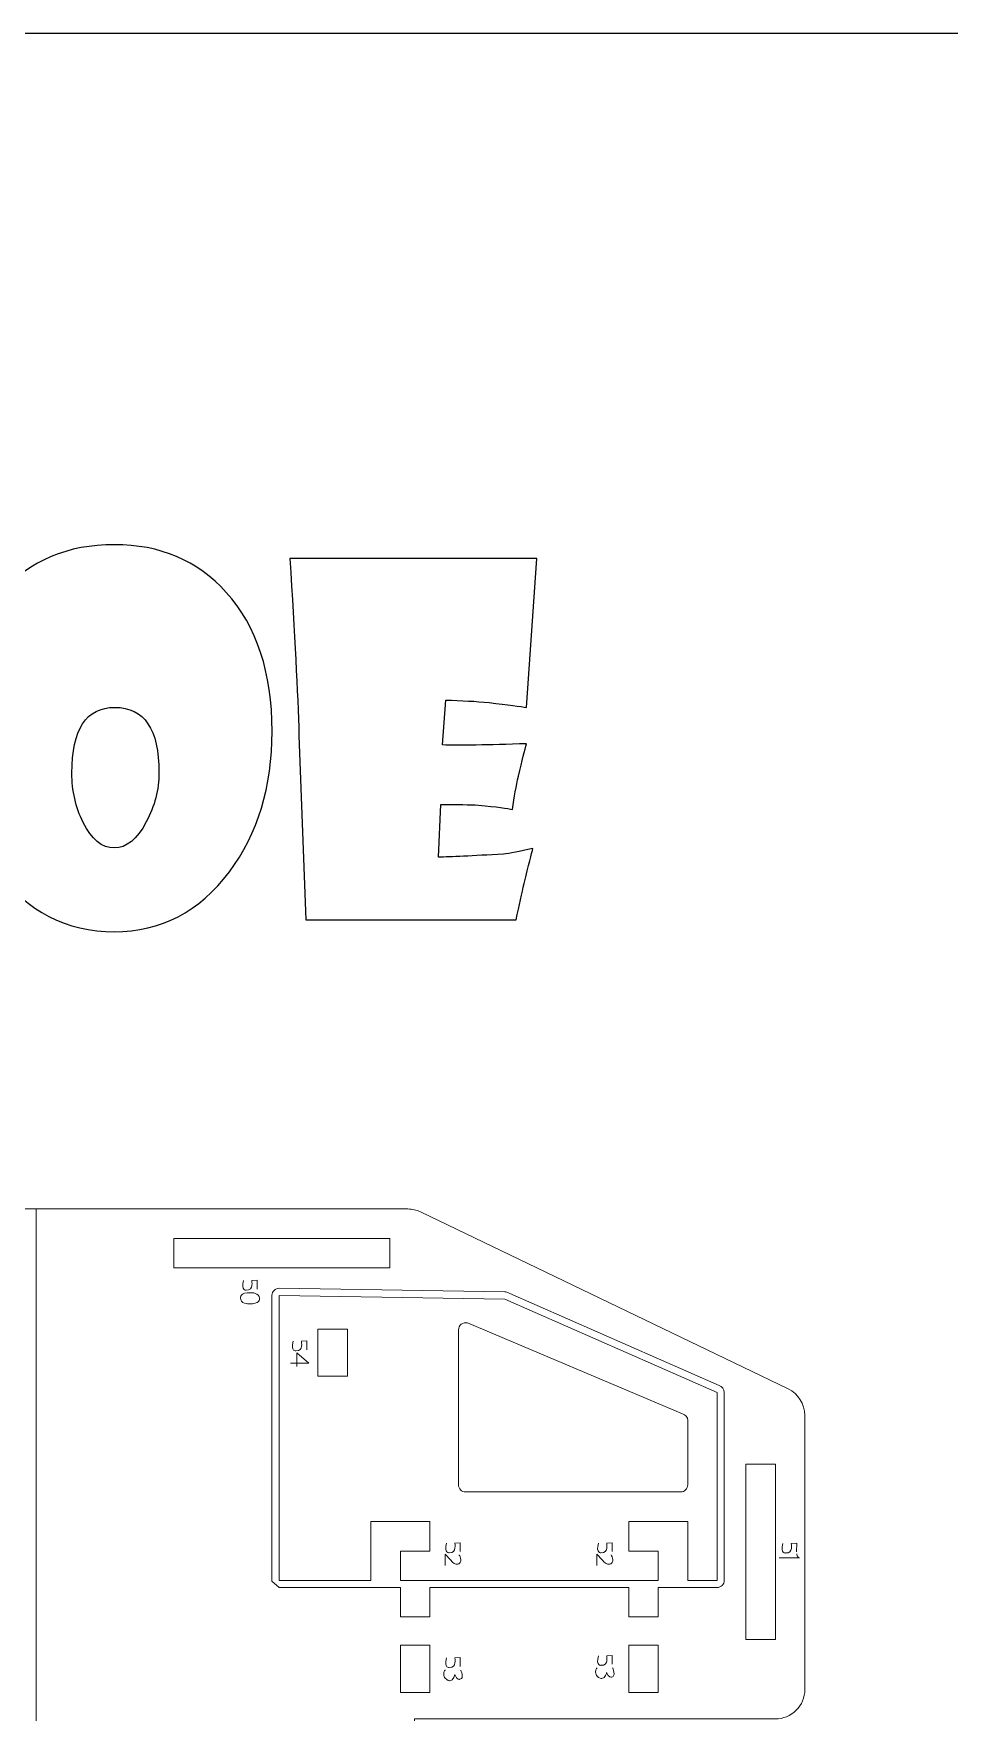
# Model space of a CAD drawing. Header units: centimetres. Extents: x -25 to 25, y -32.5 to 32.5.
# Drawn here: x 6.17 to 15.59, y 15.24 to 32.5 of the extents above; entities that cross this region are included whole.
import ezdxf

# ---------------------------------------------------------------- set-up
doc = ezdxf.new("R2010")
doc.units = ezdxf.units.CM
doc.header["$MEASUREMENT"] = 0
doc.layers.add('Capa 1', color=7, linetype='Continuous')

msp = doc.modelspace()

# ---------------------------------------------------------------- linework, layer by layer
at = {"layer": 'Capa 1', "color": 254}
msp.add_lwpolyline([(-25, -32.5), (25, -32.5), (25, 32.5), (-25, 32.5), (-25, -32.5)], close=True, dxfattribs=at)
at = {"layer": 'Capa 1', "color": 250}
for points, knots in [([(8.62325, 25.32789), (8.62325, 24.75886), (8.47645, 24.27807), (8.18369, 23.8847), (8.18369, 23.8847), (7.87526, 23.47401), (7.48189, 23.26867), (7.0011, 23.26867), (7.0011, 23.26867), (6.5063, 23.26867), (6.10633, 23.47566), (5.80037, 23.88965), (5.80037, 23.88965), (5.51174, 24.27972), (5.36742, 24.75886), (5.36742, 25.32789), (5.36742, 25.32789), (5.36742, 25.93568), (5.52493, 26.41234), (5.83913, 26.75871), (5.83913, 26.75871), (6.13519, 27.08445), (6.52279, 27.24692), (7.0011, 27.24692), (7.0011, 27.24692), (7.472, 27.24692), (7.85547, 27.08363), (8.15236, 26.75623), (8.15236, 26.75623), (8.46656, 26.40822), (8.62325, 25.93238), (8.62325, 25.32789)], [0, 0, 0, 0, 0.11111111, 0.11111111, 0.11111111, 0.11111111, 0.22222222, 0.22222222, 0.22222222, 0.22222222, 0.33333333, 0.33333333, 0.33333333, 0.33333333, 0.44444444, 0.44444444, 0.44444444, 0.44444444, 0.55555556, 0.55555556, 0.55555556, 0.55555556, 0.66666667, 0.66666667, 0.66666667, 0.66666667, 0.77777778, 0.77777778, 0.77777778, 0.77777778, 1, 1, 1, 1]), ([(11.34386, 27.10342), (11.34386, 27.10342), (11.23995, 25.57447), (11.23995, 25.57447), (11.23995, 25.57447), (11.18057, 25.58437), (11.0511, 25.60086), (10.85318, 25.62477), (10.85318, 25.62477), (10.71793, 25.63714), (10.56949, 25.64539), (10.40868, 25.64869), (10.40868, 25.64869), (10.40868, 25.64869), (10.37321, 25.18852), (10.37321, 25.18852), (10.37321, 25.18852), (10.5497, 25.18357), (10.83916, 25.18769), (11.23995, 25.20089), (11.23995, 25.20089), (11.22263, 25.14069), (11.19377, 25.02936), (11.15501, 24.86689), (11.15501, 24.86689), (11.13274, 24.76793), (11.11295, 24.65495), (11.09481, 24.52548), (11.09481, 24.52548), (11.04863, 24.53702), (10.93152, 24.55187), (10.74514, 24.57001), (10.74514, 24.57001), (10.65773, 24.57496), (10.52908, 24.57661), (10.35837, 24.57496), (10.35837, 24.57496), (10.35837, 24.57496), (10.33446, 24.03562), (10.33446, 24.03562), (10.33446, 24.03562), (10.45568, 24.03727), (10.67752, 24.04799), (11.00162, 24.06696), (11.00162, 24.06696), (11.06347, 24.0719), (11.16408, 24.09087), (11.30428, 24.12468), (11.30428, 24.12468), (11.29108, 24.07438), (11.26139, 23.9548), (11.21439, 23.7643), (11.21439, 23.7643), (11.1913, 23.66616), (11.16326, 23.54246), (11.13109, 23.39237), (11.13109, 23.39237), (11.13109, 23.39237), (8.96879, 23.39237), (8.96879, 23.39237), (8.96879, 23.39237), (8.96879, 23.39237), (8.89951, 25.28666), (8.89951, 25.28666), (8.89951, 25.28666), (8.88632, 25.71961), (8.85498, 26.32575), (8.8055, 27.10342), (8.8055, 27.10342), (8.8055, 27.10342), (11.34386, 27.10342), (11.34386, 27.10342)], [0, 0, 0, 0, 0.05263158, 0.05263158, 0.05263158, 0.05263158, 0.10526316, 0.10526316, 0.10526316, 0.10526316, 0.15789474, 0.15789474, 0.15789474, 0.15789474, 0.21052632, 0.21052632, 0.21052632, 0.21052632, 0.26315789, 0.26315789, 0.26315789, 0.26315789, 0.31578947, 0.31578947, 0.31578947, 0.31578947, 0.36842105, 0.36842105, 0.36842105, 0.36842105, 0.42105263, 0.42105263, 0.42105263, 0.42105263, 0.47368421, 0.47368421, 0.47368421, 0.47368421, 0.52631579, 0.52631579, 0.52631579, 0.52631579, 0.57894737, 0.57894737, 0.57894737, 0.57894737, 0.63157895, 0.63157895, 0.63157895, 0.63157895, 0.68421053, 0.68421053, 0.68421053, 0.68421053, 0.73684211, 0.73684211, 0.73684211, 0.73684211, 0.78947368, 0.78947368, 0.78947368, 0.78947368, 0.84210526, 0.84210526, 0.84210526, 0.84210526, 0.89473684, 0.89473684, 0.89473684, 0.89473684, 1, 1, 1, 1]), ([(7.46045, 24.90318), (7.46045, 25.35098), (7.30953, 25.57447), (7.00688, 25.57447), (7.00688, 25.57447), (6.71247, 25.57447), (6.56485, 25.34933), (6.56485, 24.89823), (6.56485, 24.89823), (6.56485, 24.71763), (6.60361, 24.54939), (6.68113, 24.3927), (6.68113, 24.3927), (6.76772, 24.21705), (6.87493, 24.12963), (7.00193, 24.12963), (7.00193, 24.12963), (7.12563, 24.12963), (7.23531, 24.2187), (7.33015, 24.39765), (7.33015, 24.39765), (7.41674, 24.56011), (7.46045, 24.72917), (7.46045, 24.90318)], [0, 0, 0, 0, 0.14285714, 0.14285714, 0.14285714, 0.14285714, 0.28571429, 0.28571429, 0.28571429, 0.28571429, 0.42857143, 0.42857143, 0.42857143, 0.42857143, 0.57142857, 0.57142857, 0.57142857, 0.57142857, 0.71428571, 0.71428571, 0.71428571, 0.71428571, 1, 1, 1, 1])]:
    msp.add_open_spline(points, degree=3, knots=knots, dxfattribs=at)
at = {"layer": 'Capa 1', "color": 250, "lineweight": 9}
for points, knots in [([(2.30968, 11.96596), (2.30968, 11.96596), (2.30968, 15.17794), (2.30968, 15.17794), (2.30968, 15.17794), (2.30968, 15.17794), (-1.4002, 15.17794), (-1.4002, 15.17794), (-1.4002, 15.17794), (-1.48051, 15.17788), (-1.55755, 15.20974), (-1.61438, 15.26651), (-1.61438, 15.26651), (-1.67121, 15.32326), (-1.70314, 15.40062), (-1.70319, 15.48095), (-1.70319, 15.48095), (-1.70319, 15.48095), (-1.70319, 18.29805), (-1.70319, 18.29805), (-1.70319, 18.29805), (-1.70322, 18.41443), (-1.63644, 18.5206), (-1.53158, 18.5711), (-1.53158, 18.5711), (-1.53158, 18.5711), (2.24739, 20.38934), (2.24739, 20.38934), (2.24739, 20.38934), (2.28838, 20.40906), (2.33329, 20.4193), (2.37877, 20.4193), (2.37877, 20.4193), (2.37877, 20.4193), (6.1981, 20.4193), (6.1981, 20.4193)], [0, 0, 0, 0, 0.1, 0.1, 0.1, 0.1, 0.2, 0.2, 0.2, 0.2, 0.3, 0.3, 0.3, 0.3, 0.4, 0.4, 0.4, 0.4, 0.5, 0.5, 0.5, 0.5, 0.6, 0.6, 0.6, 0.6, 0.7, 0.7, 0.7, 0.7, 0.8, 0.8, 0.8, 0.8, 1, 1, 1, 1]), ([(10.08652, 11.96596), (10.08652, 11.96596), (10.08652, 15.17794), (10.08652, 15.17794), (10.08652, 15.17794), (10.08652, 15.17794), (13.7964, 15.17794), (13.7964, 15.17794), (13.7964, 15.17794), (13.87671, 15.17788), (13.95375, 15.20974), (14.01058, 15.26651), (14.01058, 15.26651), (14.06741, 15.32326), (14.09934, 15.40062), (14.09939, 15.48095), (14.09939, 15.48095), (14.09939, 15.48095), (14.09939, 18.29805), (14.09939, 18.29805), (14.09939, 18.29805), (14.09942, 18.41443), (14.03264, 18.5206), (13.92778, 18.5711), (13.92778, 18.5711), (13.92778, 18.5711), (10.14881, 20.38934), (10.14881, 20.38934), (10.14881, 20.38934), (10.10782, 20.40906), (10.06291, 20.4193), (10.01743, 20.4193), (10.01743, 20.4193), (10.01743, 20.4193), (6.1981, 20.4193), (6.1981, 20.4193), (6.1981, 20.4193), (6.1981, 20.4193), (6.1981, 13.78394), (6.1981, 13.78394), (6.1981, 13.78394), (7.70282, 13.69111), (8.87538, 12.44644), (8.87454, 10.93888), (8.87454, 10.93888), (8.87454, 10.93888), (8.87454, 7.73401), (8.87454, 7.73401), (8.87454, 7.73401), (8.87454, 7.73401), (10.08652, 7.73401), (10.08652, 7.73401), (10.08652, 7.73401), (10.08652, 7.73401), (10.08652, 9.94601), (10.08652, 9.94601)], [0, 0, 0, 0, 0.06666667, 0.06666667, 0.06666667, 0.06666667, 0.13333333, 0.13333333, 0.13333333, 0.13333333, 0.2, 0.2, 0.2, 0.2, 0.26666667, 0.26666667, 0.26666667, 0.26666667, 0.33333333, 0.33333333, 0.33333333, 0.33333333, 0.4, 0.4, 0.4, 0.4, 0.46666667, 0.46666667, 0.46666667, 0.46666667, 0.53333333, 0.53333333, 0.53333333, 0.53333333, 0.6, 0.6, 0.6, 0.6, 0.66666667, 0.66666667, 0.66666667, 0.66666667, 0.73333333, 0.73333333, 0.73333333, 0.73333333, 0.8, 0.8, 0.8, 0.8, 0.86666667, 0.86666667, 0.86666667, 0.86666667, 1, 1, 1, 1]), ([(9.83403, 20.11631), (9.83403, 20.11631), (7.61207, 20.11631), (7.61207, 20.11631), (7.61207, 20.11631), (7.61207, 20.11631), (7.61207, 19.81333), (7.61207, 19.81333), (7.61207, 19.81333), (7.61207, 19.81333), (9.83403, 19.81333), (9.83403, 19.81333), (9.83403, 19.81333), (9.83403, 19.81333), (9.83403, 20.11631), (9.83403, 20.11631)], [0, 0, 0, 0, 0.2, 0.2, 0.2, 0.2, 0.4, 0.4, 0.4, 0.4, 0.6, 0.6, 0.6, 0.6, 1, 1, 1, 1]), ([(10.24528, 16.52899), (10.24528, 16.52899), (10.24528, 16.22598), (10.24528, 16.22598), (10.24528, 16.22598), (10.24528, 16.22598), (9.94227, 16.22598), (9.94227, 16.22598), (9.94227, 16.22598), (9.94227, 16.22598), (9.94227, 16.52899), (9.94227, 16.52899), (9.94227, 16.52899), (9.94227, 16.52899), (8.69441, 16.52899), (8.69441, 16.52899), (8.69441, 16.52899), (8.69441, 16.52899), (8.62205, 16.59438), (8.62205, 16.59438), (8.62205, 16.59438), (8.62205, 16.59438), (8.62205, 19.5315), (8.62205, 19.5315), (8.62205, 19.5315), (8.62205, 19.55076), (8.62991, 19.56945), (8.64332, 19.58289), (8.64332, 19.58289), (8.65671, 19.59629), (8.67552, 19.60419), (8.69479, 19.60419), (8.69479, 19.60419), (8.69479, 19.60419), (11.0159, 19.56781), (11.0159, 19.56781), (11.0159, 19.56781), (11.02227, 19.56781), (11.02859, 19.56696), (11.03475, 19.56535), (11.03475, 19.56535), (11.03475, 19.56535), (13.21741, 18.60384), (13.21741, 18.60384), (13.21741, 18.60384), (13.24919, 18.59535), (13.2713, 18.56649), (13.2713, 18.5336), (13.2713, 18.5336), (13.2713, 18.5336), (13.2713, 16.60168), (13.2713, 16.60168), (13.2713, 16.60168), (13.27134, 16.58241), (13.26371, 16.56395), (13.25008, 16.55029), (13.25008, 16.55029), (13.23646, 16.53667), (13.21787, 16.52899), (13.19861, 16.52899), (13.19861, 16.52899), (13.19861, 16.52899), (12.59265, 16.52899), (12.59265, 16.52899), (12.59265, 16.52899), (12.59265, 16.52899), (12.59265, 16.22598), (12.59265, 16.22598), (12.59265, 16.22598), (12.59265, 16.22598), (12.28964, 16.22598), (12.28964, 16.22598), (12.28964, 16.22598), (12.28964, 16.22598), (12.28964, 16.52899), (12.28964, 16.52899), (12.28964, 16.52899), (12.28964, 16.52899), (10.24528, 16.52899), (10.24528, 16.52899)], [0, 0, 0, 0, 0.04761905, 0.04761905, 0.04761905, 0.04761905, 0.0952381, 0.0952381, 0.0952381, 0.0952381, 0.14285714, 0.14285714, 0.14285714, 0.14285714, 0.19047619, 0.19047619, 0.19047619, 0.19047619, 0.23809524, 0.23809524, 0.23809524, 0.23809524, 0.28571429, 0.28571429, 0.28571429, 0.28571429, 0.33333333, 0.33333333, 0.33333333, 0.33333333, 0.38095238, 0.38095238, 0.38095238, 0.38095238, 0.42857143, 0.42857143, 0.42857143, 0.42857143, 0.47619048, 0.47619048, 0.47619048, 0.47619048, 0.52380952, 0.52380952, 0.52380952, 0.52380952, 0.57142857, 0.57142857, 0.57142857, 0.57142857, 0.61904762, 0.61904762, 0.61904762, 0.61904762, 0.66666667, 0.66666667, 0.66666667, 0.66666667, 0.71428571, 0.71428571, 0.71428571, 0.71428571, 0.76190476, 0.76190476, 0.76190476, 0.76190476, 0.80952381, 0.80952381, 0.80952381, 0.80952381, 0.85714286, 0.85714286, 0.85714286, 0.85714286, 0.9047619, 0.9047619, 0.9047619, 0.9047619, 1, 1, 1, 1]), ([(12.89564, 17.20833), (12.89564, 17.20833), (12.89564, 16.6002), (12.89564, 16.6002), (12.89564, 16.6002), (12.89564, 16.6002), (13.1986, 16.6002), (13.1986, 16.6002), (13.1986, 16.6002), (13.1986, 16.6002), (13.1986, 18.53213), (13.1986, 18.53213), (13.1986, 18.53213), (13.1986, 18.53213), (11.01594, 19.4936), (11.01594, 19.4936), (11.01594, 19.4936), (11.01594, 19.4936), (8.69478, 19.52998), (8.69478, 19.52998), (8.69478, 19.52998), (8.69478, 19.52998), (8.69444, 16.6002), (8.69444, 16.6002), (8.69444, 16.6002), (8.69444, 16.6002), (9.63931, 16.6002), (9.63931, 16.6002), (9.63931, 16.6002), (9.63931, 16.6002), (9.63931, 17.20833), (9.63931, 17.20833), (9.63931, 17.20833), (9.63931, 17.20833), (10.24527, 17.20833), (10.24527, 17.20833), (10.24527, 17.20833), (10.24527, 17.20833), (10.24527, 16.90321), (10.24527, 16.90321), (10.24527, 16.90321), (10.24527, 16.90321), (9.94231, 16.90321), (9.94231, 16.90321), (9.94231, 16.90321), (9.94231, 16.90321), (9.94231, 16.6002), (9.94231, 16.6002), (9.94231, 16.6002), (9.94231, 16.6002), (12.59264, 16.6002), (12.59264, 16.6002), (12.59264, 16.6002), (12.59264, 16.6002), (12.59264, 16.90321), (12.59264, 16.90321), (12.59264, 16.90321), (12.59264, 16.90321), (12.28964, 16.90321), (12.28964, 16.90321), (12.28964, 16.90321), (12.28964, 16.90321), (12.28964, 17.20833), (12.28964, 17.20833), (12.28964, 17.20833), (12.28964, 17.20833), (12.89564, 17.20833), (12.89564, 17.20833)], [0, 0, 0, 0, 0.05555556, 0.05555556, 0.05555556, 0.05555556, 0.11111111, 0.11111111, 0.11111111, 0.11111111, 0.16666667, 0.16666667, 0.16666667, 0.16666667, 0.22222222, 0.22222222, 0.22222222, 0.22222222, 0.27777778, 0.27777778, 0.27777778, 0.27777778, 0.33333333, 0.33333333, 0.33333333, 0.33333333, 0.38888889, 0.38888889, 0.38888889, 0.38888889, 0.44444444, 0.44444444, 0.44444444, 0.44444444, 0.5, 0.5, 0.5, 0.5, 0.55555556, 0.55555556, 0.55555556, 0.55555556, 0.61111111, 0.61111111, 0.61111111, 0.61111111, 0.66666667, 0.66666667, 0.66666667, 0.66666667, 0.72222222, 0.72222222, 0.72222222, 0.72222222, 0.77777778, 0.77777778, 0.77777778, 0.77777778, 0.83333333, 0.83333333, 0.83333333, 0.83333333, 0.88888889, 0.88888889, 0.88888889, 0.88888889, 1, 1, 1, 1]), ([(9.39691, 18.69927), (9.39691, 18.69927), (9.09395, 18.69927), (9.09395, 18.69927), (9.09395, 18.69927), (9.09395, 18.69927), (9.09395, 19.18403), (9.09395, 19.18403), (9.09395, 19.18403), (9.09395, 19.18403), (9.39691, 19.18403), (9.39691, 19.18403), (9.39691, 19.18403), (9.39691, 19.18403), (9.39691, 18.69927), (9.39691, 18.69927)], [0, 0, 0, 0, 0.2, 0.2, 0.2, 0.2, 0.4, 0.4, 0.4, 0.4, 0.6, 0.6, 0.6, 0.6, 1, 1, 1, 1]), ([(10.63085, 19.24764), (10.63085, 19.24764), (12.84174, 18.31409), (12.84174, 18.31409), (12.84174, 18.31409), (12.87349, 18.30556), (12.8956, 18.27674), (12.89564, 18.24385), (12.89564, 18.24385), (12.89564, 18.24385), (12.89564, 17.58403), (12.89564, 17.58403), (12.89564, 17.58403), (12.89564, 17.56476), (12.888, 17.54626), (12.87438, 17.53263), (12.87438, 17.53263), (12.86076, 17.51901), (12.84217, 17.51133), (12.8229, 17.51133), (12.8229, 17.51133), (12.8229, 17.51133), (10.612, 17.51133), (10.612, 17.51133), (10.612, 17.51133), (10.59274, 17.51133), (10.57428, 17.51897), (10.56061, 17.53259), (10.56061, 17.53259), (10.54699, 17.54621), (10.53931, 17.56476), (10.53931, 17.58403), (10.53931, 17.58403), (10.53931, 17.58403), (10.53931, 19.1774), (10.53931, 19.1774), (10.53931, 19.1774), (10.53927, 19.19998), (10.54975, 19.22128), (10.56766, 19.23507), (10.56766, 19.23507), (10.58556, 19.24882), (10.60903, 19.25345), (10.63085, 19.24764)], [0, 0, 0, 0, 0.08333333, 0.08333333, 0.08333333, 0.08333333, 0.16666667, 0.16666667, 0.16666667, 0.16666667, 0.25, 0.25, 0.25, 0.25, 0.33333333, 0.33333333, 0.33333333, 0.33333333, 0.41666667, 0.41666667, 0.41666667, 0.41666667, 0.5, 0.5, 0.5, 0.5, 0.58333333, 0.58333333, 0.58333333, 0.58333333, 0.66666667, 0.66666667, 0.66666667, 0.66666667, 0.75, 0.75, 0.75, 0.75, 0.83333333, 0.83333333, 0.83333333, 0.83333333, 1, 1, 1, 1]), ([(13.79638, 17.79492), (13.79638, 17.79492), (13.4934, 17.79492), (13.4934, 17.79492), (13.4934, 17.79492), (13.4934, 17.79492), (13.4934, 15.99492), (13.4934, 15.99492), (13.4934, 15.99492), (13.4934, 15.99492), (13.79638, 15.99492), (13.79638, 15.99492), (13.79638, 15.99492), (13.79638, 15.99492), (13.79638, 17.79492), (13.79638, 17.79492)], [0, 0, 0, 0, 0.2, 0.2, 0.2, 0.2, 0.4, 0.4, 0.4, 0.4, 0.6, 0.6, 0.6, 0.6, 1, 1, 1, 1]), ([(10.24528, 15.9358), (10.24528, 15.9358), (10.24528, 15.45104), (10.24528, 15.45104), (10.24528, 15.45104), (10.24528, 15.45104), (9.94227, 15.45104), (9.94227, 15.45104), (9.94227, 15.45104), (9.94227, 15.45104), (9.94227, 15.9358), (9.94227, 15.9358), (9.94227, 15.9358), (9.94227, 15.9358), (10.24528, 15.9358), (10.24528, 15.9358)], [0, 0, 0, 0, 0.2, 0.2, 0.2, 0.2, 0.4, 0.4, 0.4, 0.4, 0.6, 0.6, 0.6, 0.6, 1, 1, 1, 1]), ([(12.28964, 15.9358), (12.28964, 15.9358), (12.28964, 15.45104), (12.28964, 15.45104), (12.28964, 15.45104), (12.28964, 15.45104), (12.59265, 15.45104), (12.59265, 15.45104), (12.59265, 15.45104), (12.59265, 15.45104), (12.59265, 15.9358), (12.59265, 15.9358), (12.59265, 15.9358), (12.59265, 15.9358), (12.28964, 15.9358), (12.28964, 15.9358)], [0, 0, 0, 0, 0.2, 0.2, 0.2, 0.2, 0.4, 0.4, 0.4, 0.4, 0.6, 0.6, 0.6, 0.6, 1, 1, 1, 1])]:
    msp.add_open_spline(points, degree=3, knots=knots, dxfattribs=at)
at = {"layer": 'Capa 1', "color": 22, "lineweight": 5}
for points, knots in [([(8.41356, 19.6845), (8.41356, 19.6845), (8.43762, 19.57941), (8.35639, 19.58559), (8.35639, 19.58559), (8.35639, 19.58559), (8.3007, 19.57448), (8.32791, 19.6845)], [0, 0, 0, 0, 0.33333333, 0.33333333, 0.33333333, 0.33333333, 1, 1, 1, 1]), ([(8.46939, 19.59632), (8.46939, 19.59632), (8.46994, 19.68779), (8.46994, 19.68779), (8.46994, 19.68779), (8.46994, 19.68779), (8.41356, 19.6845), (8.41356, 19.6845)], [0, 0, 0, 0, 0.33333333, 0.33333333, 0.33333333, 0.33333333, 1, 1, 1, 1]), ([(8.29731, 19.50527), (8.29731, 19.50527), (8.28962, 19.56489), (8.40652, 19.55888), (8.40652, 19.55888), (8.40652, 19.55888), (8.49558, 19.55888), (8.49328, 19.49795)], [0, 0, 0, 0, 0.33333333, 0.33333333, 0.33333333, 0.33333333, 1, 1, 1, 1]), ([(8.49309, 19.49795), (8.49309, 19.49795), (8.50074, 19.43828), (8.3839, 19.44427), (8.3839, 19.44427), (8.3839, 19.44427), (8.29485, 19.44431), (8.29709, 19.50527)], [0, 0, 0, 0, 0.33333333, 0.33333333, 0.33333333, 0.33333333, 1, 1, 1, 1]), ([(8.92453, 19.06022), (8.92453, 19.06022), (8.94859, 18.95513), (8.86736, 18.96131), (8.86736, 18.96131), (8.86736, 18.96131), (8.81167, 18.9502), (8.83888, 19.06022)], [0, 0, 0, 0, 0.33333333, 0.33333333, 0.33333333, 0.33333333, 1, 1, 1, 1]), ([(8.98036, 18.97204), (8.98036, 18.97204), (8.98091, 19.06351), (8.98091, 19.06351), (8.98091, 19.06351), (8.98091, 19.06351), (8.92453, 19.06022), (8.92453, 19.06022)], [0, 0, 0, 0, 0.33333333, 0.33333333, 0.33333333, 0.33333333, 1, 1, 1, 1]), ([(8.8765, 18.80112), (8.8765, 18.80112), (8.8765, 18.94078), (8.8765, 18.94078), (8.8765, 18.94078), (8.8765, 18.94078), (9.00011, 18.83573), (9.00011, 18.83573), (9.00011, 18.83573), (9.00011, 18.83573), (8.8122, 18.83452), (8.8122, 18.83452)], [0, 0, 0, 0, 0.25, 0.25, 0.25, 0.25, 0.5, 0.5, 0.5, 0.5, 1, 1, 1, 1]), ([(10.50135, 16.98536), (10.50135, 16.98536), (10.52541, 16.88027), (10.44418, 16.88645), (10.44418, 16.88645), (10.44418, 16.88645), (10.38849, 16.87534), (10.4157, 16.98536)], [0, 0, 0, 0, 0.33333333, 0.33333333, 0.33333333, 0.33333333, 1, 1, 1, 1]), ([(10.55718, 16.89718), (10.55718, 16.89718), (10.55773, 16.98865), (10.55773, 16.98865), (10.55773, 16.98865), (10.55773, 16.98865), (10.50135, 16.98536), (10.50135, 16.98536)], [0, 0, 0, 0, 0.33333333, 0.33333333, 0.33333333, 0.33333333, 1, 1, 1, 1]), ([(12.0624, 16.98536), (12.0624, 16.98536), (12.08646, 16.88027), (12.00523, 16.88645), (12.00523, 16.88645), (12.00523, 16.88645), (11.94954, 16.87534), (11.97675, 16.98536)], [0, 0, 0, 0, 0.33333333, 0.33333333, 0.33333333, 0.33333333, 1, 1, 1, 1]), ([(12.11823, 16.89718), (12.11823, 16.89718), (12.11878, 16.98865), (12.11878, 16.98865), (12.11878, 16.98865), (12.11878, 16.98865), (12.0624, 16.98536), (12.0624, 16.98536)], [0, 0, 0, 0, 0.33333333, 0.33333333, 0.33333333, 0.33333333, 1, 1, 1, 1]), ([(13.95912, 16.9825), (13.95912, 16.9825), (13.98318, 16.87741), (13.90195, 16.88359), (13.90195, 16.88359), (13.90195, 16.88359), (13.84626, 16.87248), (13.87347, 16.9825)], [0, 0, 0, 0, 0.33333333, 0.33333333, 0.33333333, 0.33333333, 1, 1, 1, 1]), ([(14.01495, 16.89432), (14.01495, 16.89432), (14.0155, 16.98579), (14.0155, 16.98579), (14.0155, 16.98579), (14.0155, 16.98579), (13.95912, 16.9825), (13.95912, 16.9825)], [0, 0, 0, 0, 0.33333333, 0.33333333, 0.33333333, 0.33333333, 1, 1, 1, 1]), ([(10.45597, 16.8116), (10.45597, 16.8116), (10.40159, 16.86968), (10.40159, 16.86968), (10.40159, 16.86968), (10.40159, 16.86968), (10.40159, 16.75436), (10.40159, 16.75436)], [0, 0, 0, 0, 0.33333333, 0.33333333, 0.33333333, 0.33333333, 1, 1, 1, 1]), ([(10.54621, 16.86352), (10.54621, 16.86352), (10.58702, 16.80169), (10.54621, 16.77453), (10.54621, 16.77453), (10.54621, 16.77453), (10.51531, 16.74361), (10.45597, 16.8116)], [0, 0, 0, 0, 0.33333333, 0.33333333, 0.33333333, 0.33333333, 1, 1, 1, 1]), ([(12.01702, 16.8116), (12.01702, 16.8116), (11.96264, 16.86968), (11.96264, 16.86968), (11.96264, 16.86968), (11.96264, 16.86968), (11.96264, 16.75436), (11.96264, 16.75436)], [0, 0, 0, 0, 0.33333333, 0.33333333, 0.33333333, 0.33333333, 1, 1, 1, 1]), ([(12.10726, 16.86352), (12.10726, 16.86352), (12.14807, 16.80169), (12.10726, 16.77453), (12.10726, 16.77453), (12.10726, 16.77453), (12.07636, 16.74361), (12.01702, 16.8116)], [0, 0, 0, 0, 0.33333333, 0.33333333, 0.33333333, 0.33333333, 1, 1, 1, 1]), ([(10.50135, 15.8055), (10.50135, 15.8055), (10.52541, 15.70041), (10.44418, 15.70659), (10.44418, 15.70659), (10.44418, 15.70659), (10.38849, 15.69548), (10.4157, 15.8055)], [0, 0, 0, 0, 0.33333333, 0.33333333, 0.33333333, 0.33333333, 1, 1, 1, 1]), ([(10.55718, 15.71732), (10.55718, 15.71732), (10.55773, 15.80879), (10.55773, 15.80879), (10.55773, 15.80879), (10.55773, 15.80879), (10.50135, 15.8055), (10.50135, 15.8055)], [0, 0, 0, 0, 0.33333333, 0.33333333, 0.33333333, 0.33333333, 1, 1, 1, 1]), ([(11.96586, 15.70301), (11.96586, 15.70301), (11.94738, 15.69578), (11.94858, 15.65973), (11.94858, 15.65973), (11.9492, 15.64102), (11.95589, 15.62762), (11.96354, 15.6179), (11.96354, 15.6179), (11.98224, 15.5942), (12.01128, 15.59298), (12.01128, 15.59298), (12.01128, 15.59298), (12.05299, 15.5942), (12.06103, 15.65542), (12.06103, 15.65542), (12.06103, 15.65542), (12.08332, 15.59546), (12.11545, 15.60783), (12.11545, 15.60783), (12.11545, 15.60783), (12.16488, 15.61647), (12.12289, 15.70301), (12.12289, 15.70301)], [0, 0, 0, 0, 0.14285714, 0.14285714, 0.14285714, 0.14285714, 0.28571429, 0.28571429, 0.28571429, 0.28571429, 0.42857143, 0.42857143, 0.42857143, 0.42857143, 0.57142857, 0.57142857, 0.57142857, 0.57142857, 0.71428571, 0.71428571, 0.71428571, 0.71428571, 1, 1, 1, 1]), ([(12.0624, 15.82788), (12.0624, 15.82788), (12.08646, 15.72279), (12.00523, 15.72897), (12.00523, 15.72897), (12.00523, 15.72897), (11.94954, 15.71786), (11.97675, 15.82788)], [0, 0, 0, 0, 0.33333333, 0.33333333, 0.33333333, 0.33333333, 1, 1, 1, 1]), ([(12.11823, 15.7397), (12.11823, 15.7397), (12.11878, 15.83117), (12.11878, 15.83117), (12.11878, 15.83117), (12.11878, 15.83117), (12.0624, 15.82788), (12.0624, 15.82788)], [0, 0, 0, 0, 0.33333333, 0.33333333, 0.33333333, 0.33333333, 1, 1, 1, 1]), ([(10.40481, 15.68063), (10.40481, 15.68063), (10.38633, 15.6734), (10.38753, 15.63735), (10.38753, 15.63735), (10.38815, 15.61864), (10.39484, 15.60524), (10.40249, 15.59552), (10.40249, 15.59552), (10.42119, 15.57182), (10.45023, 15.5706), (10.45023, 15.5706), (10.45023, 15.5706), (10.49194, 15.57182), (10.49998, 15.63304), (10.49998, 15.63304), (10.49998, 15.63304), (10.52227, 15.57308), (10.5544, 15.58545), (10.5544, 15.58545), (10.5544, 15.58545), (10.60383, 15.59409), (10.56184, 15.68063), (10.56184, 15.68063)], [0, 0, 0, 0, 0.14285714, 0.14285714, 0.14285714, 0.14285714, 0.28571429, 0.28571429, 0.28571429, 0.28571429, 0.42857143, 0.42857143, 0.42857143, 0.42857143, 0.57142857, 0.57142857, 0.57142857, 0.57142857, 0.71428571, 0.71428571, 0.71428571, 0.71428571, 1, 1, 1, 1])]:
    msp.add_open_spline(points, degree=3, knots=knots, dxfattribs=at)
for points in [[(14.0455, 16.83209), (14.0455, 16.83209), (13.83599, 16.83209), (13.83599, 16.83209)], [(14.01608, 16.87414), (14.01608, 16.87414), (14.01773, 16.83373), (14.0455, 16.83209)]]:
    msp.add_open_spline(points, degree=3, dxfattribs=at)

doc.saveas('drawing.dxf')
